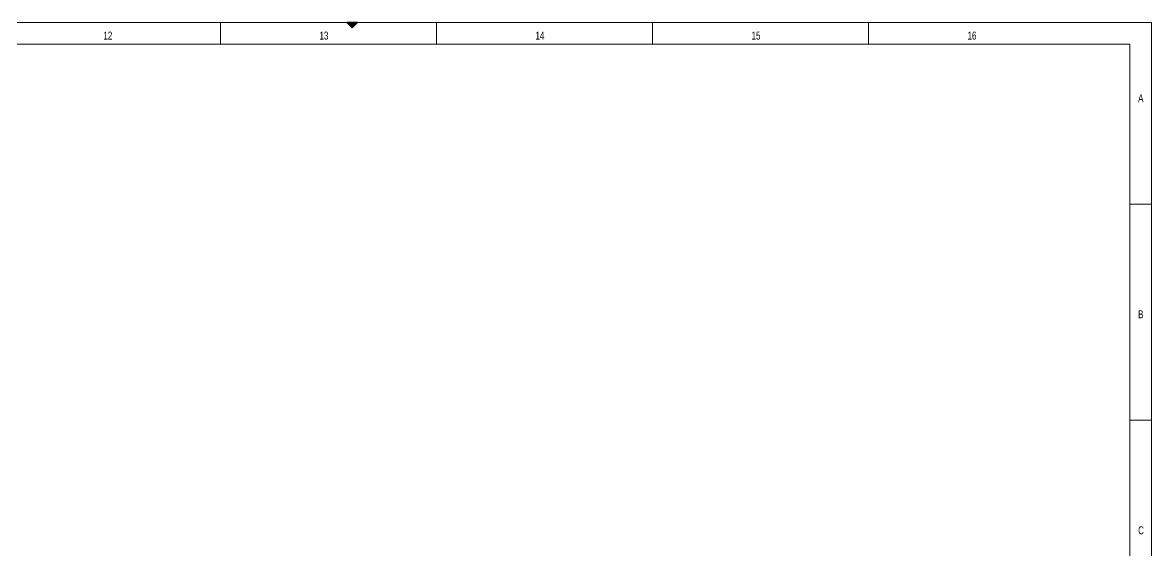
# Model space of a CAD drawing. Header units: millimetres. Extents: x -5 to 1672, y 0 to 1180.
# Drawn here: x 1149 to 1672, y 934 to 1178 of the extents above; entities that cross this region are included whole.
import ezdxf

# ---------------------------------------------------------------- set-up
doc = ezdxf.new("R2010")
doc.units = ezdxf.units.MM
doc.header["$LTSCALE"] = 2
doc.layers.add('SLD-0', color=7, linetype='Continuous')
doc.styles.add('SLDTEXTSTYLE0', font='TXT', dxfattribs={"width": 0.75})

msp = doc.modelspace()

# ---------------------------------------------------------------- hatches: boundary and pattern name
at = {"linetype": 'Continuous'}
msp.add_hatch(color=7, dxfattribs=at).paths.add_polyline_path([(1304.5, 1178), (1299.5, 1178), (1302, 1175.5)], flags=0)

# ---------------------------------------------------------------- linework, layer by layer
at = {"color": 7, "linetype": 'Continuous', "lineweight": 18}
for p, q in [((1672, 1178), (10, 1178)), ((1241, 1178), (1241, 1168)), ((1341, 1168), (1341, 1178)), ((1441, 1178), (1441, 1168)), ((1541, 1168), (1541, 1178)), ((1672, 10), (1672, 1178)), ((1662, 1168.0000007), (19.8441921, 1168.0805368)), ((1662, 133.5000002), (1662, 1168.0000007)), ((1672, 1094), (1662, 1094)), ((1662, 994), (1672, 994))]:
    msp.add_line(p, q, dxfattribs=at)
at = {"layer": 'SLD-0'}
for p, q in [((1304.5, 1178), (1299.5, 1178)), ((1299.5, 1178), (1302, 1175.5)), ((1302, 1175.5), (1304.5, 1178))]:
    msp.add_line(p, q, dxfattribs=at)

# ---------------------------------------------------------------- texts
at = {"color": 7, "linetype": 'Continuous', "lineweight": 0, "attachment_point": 1, "style": 'SLDTEXTSTYLE0'}
for s, insert, char_height in [('12', (1186.8719092, 1173.8306854), 3.70416667), ('13', (1286.8719092, 1173.8306854), 3.70416667), ('14', (1386.8719092, 1173.8306854), 3.70416667), ('15', (1486.8719092, 1173.8306854), 3.70416667), ('16', (1586.8719092, 1173.8306854), 3.70416667), ('A', (1665.8510459, 1144.8306714), 3.7041667), ('B', (1665.8510459, 1044.8306714), 3.7041667), ('C', (1665.8510459, 944.8306714), 3.7041667)]:
    msp.add_mtext(s, dxfattribs=dict(at, insert=insert, char_height=char_height))

doc.saveas('drawing.dxf')
